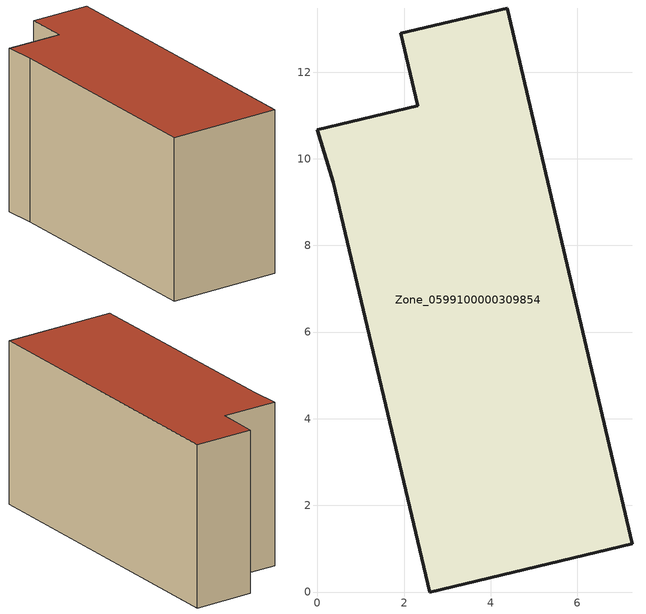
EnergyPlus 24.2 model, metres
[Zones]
Zone_0599100000309854
 floor ground (C_G): 2.59,0 0.36,9.46 0,10.67 2.32,11.22 1.92,12.9 4.38,13.48 7.26,1.11 z0
 wall outside (C_F): 0.36,9.46 2.59,0 7.26,1.11 4.38,13.48 1.92,12.9 2.32,11.22 0,10.67 0.36,9.46 z0:6.89
 roof outside (C_R): 7.26,1.11 4.38,13.48 1.92,12.9 2.32,11.22 0,10.67 0.36,9.46 2.59,0 z6.89
[BUILDING]
Pand.0599100000309854: North Axis=0; Terrain=City; Loads Convergence Tolerance Value=0.04; Temperature Convergence Tolerance Value=0.4; Solar Distribution=FullExterior; Maximum Number of Warmup Days=25; Minimum Number of Warmup Days=1
[Site:Location]
Rotterdam.The.Hague.AP_ZH_NLD Design_Conditions: Latitude=51.96; Longitude=4.45; Time Zone=1; Elevation=-4.5
[SITE:GROUNDTEMPERATURE:BUILDINGSURFACE]
18, 18, 18, 18, 18, 18, 18, 18, 18, 18, 18, 18
[MATERIAL] Thermal Absorptance=0.9; Solar Absorptance=0.7; Visible Absorptance=0.7
Name | Roughness | Thickness | Conductivity | Density | Specific Heat
G.TI.1992-2005 | MediumSmooth | 0.15 | 0.06 | 540 | 1210
F.TI.1992-2005 | Rough | 0.3 | 0.12 | 1920 | 840
R.TI.1992-2005 | MediumRough | 0.2 | 0.08 | 1500 | 1000
[CONSTRUCTION]
C_G: G.TI.1992-2005
C_F: F.TI.1992-2005
C_R: R.TI.1992-2005
[ZONE]
Zone_0599100000309854: Type=1; Multiplier=1; Ceiling Height=Autocalculate; Volume=Autocalculate; Floor Area=autocalculate; Part of Total Floor Area=Yes
[ZONEINFILTRATION:DESIGNFLOWRATE]
Infil_Zone_0599100000309854: Zone or ZoneList or Space or SpaceList=Zone_0599100000309854; Schedule=AlwaysOn; Design Flow Rate Calculation Method=Flow/Area; Flow Rate per Floor Area=0.0015; Constant Term Coefficient=1; Temperature Term Coefficient=0; Velocity Term Coefficient=0; Velocity Squared Term Coefficient=0
[HVACTEMPLATE:ZONE:IDEALLOADSAIRSYSTEM]
Zone_0599100000309854: Maximum Heating Supply Air Temperature=50; Minimum Cooling Supply Air Temperature=13; Maximum Heating Supply Air Humidity Ratio=0.0156; Minimum Cooling Supply Air Humidity Ratio=0.0077; Heating Limit=NoLimit; Cooling Limit=NoLimit; Dehumidification Control Type=ConstantSensibleHeatRatio; Cooling Sensible Heat Ratio=0.7; Dehumidification Setpoint=60; Humidification Control Type=None; Humidification Setpoint=30; Outdoor Air Method=None; Outdoor Air Flow Rate per Person=0.00944; Outdoor Air Flow Rate per Zone Floor Area=0; Outdoor Air Flow Rate per Zone=0; Demand Controlled Ventilation Type=None; Outdoor Air Economizer Type=NoEconomizer; Heat Recovery Type=None; Sensible Heat Recovery Effectiveness=0.7; Latent Heat Recovery Effectiveness=0.65
[ZONECONTROL:THERMOSTAT]
ThermostatControl_Zone_0599100000309854: Zone or ZoneList=Zone_0599100000309854; Control Type Schedule=DualSetpointControlType; Control 1=Thermostat_Zone_0599100000309854; Temperature Difference Between Cutout And Setpoint=0
[THERMOSTATSETPOINT:DUALSETPOINT]
Thermostat_Zone_0599100000309854: Heating Setpoint Temperature Schedule=HeatingSetpoint_Zone_0599100000309854; Cooling Setpoint Temperature Schedule=CoolingSetpoint_Zone_0599100000309854
[SCHEDULE:COMPACT]
HeatingSetpoint_Zone_0599100000309854: Through: 12/31, For: AllDays, Until: 24:00, 21
CoolingSetpoint_Zone_0599100000309854: Through: 12/31, For: AllDays, Until: 24:00, 24
DualSetpointControlType: Through: 12/31, For: AllDays, Until: 24:00, 4
AlwaysOn: Through: 12/31, For: AllDays, Until: 24:00, 1
